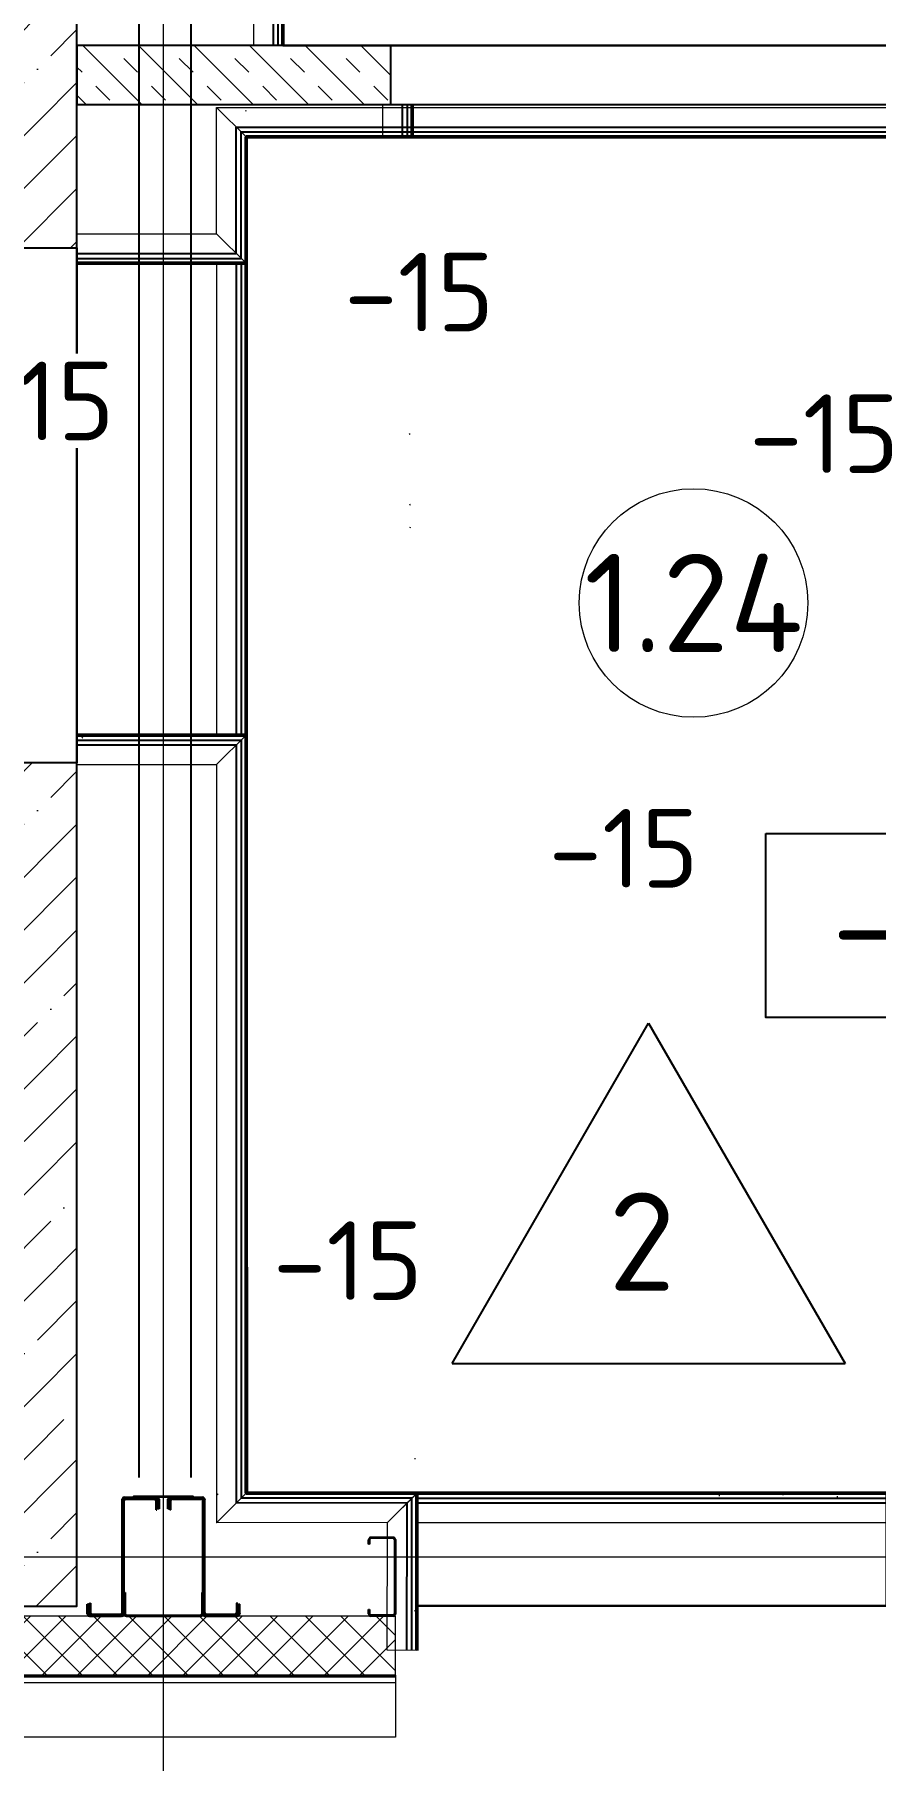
# Model space of a CAD drawing. Header units: metres. Extents: x -7665 to -5405, y -4871 to -3608.
# Drawn here: x -5510.714 to -5508.575, y -4866.399 to -4862.009 of the extents above; entities that cross this region are included whole.
import ezdxf
from ezdxf.enums import TextEntityAlignment as Align

# ---------------------------------------------------------------- set-up
doc = ezdxf.new("R2010")
doc.units = ezdxf.units.M
for name, pattern in [('_ШТР__3__1_5_', [4.5, 3, -1.5]), ('CENTER', [50.800000000000004, 31.75, -6.35, 6.35, -6.35]), ('XKITLINE00', [0]), ('Xref_level ST-8$0$DASHDOT', [25.4, 12.7, -6.35, 0, -6.35])]:
    doc.linetypes.add(name, pattern=pattern)
for name, color, linetype in [('01', 123, 'Continuous'), ('A-Wall', 113, 'Continuous'), ('Part', 7, 'Continuous'), ('высотные отклонения', 7, 'Continuous'), ('Лестницы', 7, 'Continuous'), ('Средние', 142, 'Continuous'), ('Стены', 7, 'Continuous'), ('Стены ГКЛ (графика)', 7, 'Continuous')]:
    doc.layers.add(name, color=color, linetype=linetype)
doc.layers.add('_5-1_Площадь помещений', color=2, linetype='Continuous', lineweight=30, plot=False)
for name, color, linetype, lineweight in [('S-WALL-PATT', 7, 'Continuous', 0), ('Выноски', 7, 'Continuous', 15), ('Обобщенные модели', 7, 'Continuous', 18), ('ОСИ', 250, 'Xref_level ST-8$0$DASHDOT', 5), ('Стены штриховка', 7, 'Continuous', 9), ('Цоколь', 252, 'Continuous', 18)]:
    doc.layers.add(name, color=color, linetype=linetype, lineweight=lineweight)
doc.layers.add('ГКЛ (контур)', color=255, linetype='Continuous', plot=False)
doc.layers.add('ГКЛ Откосы (контур)', color=7, linetype='Continuous', plot=False)
doc.styles.add('Норм 2.5', font='isocpeur.ttf', dxfattribs={"height": 2.5})
pattern_1 = [(0, (12, 6), (3, 300), [3, -300]), (10, (108, 12), (-49.14003004104248, 295.9632704366632), [2.999999999999999, -299.9999999999998]), (20, (54, 78), (-99.78696513534288, 282.9338466657496), [3, -300]), (29.99999999999999, (120, 126), (-147.4019237886467, 261.3076211353316), [3, -300]), (40, (42.00000000000001, 144), (-190.5381495766049, 231.741695764753), [2.999999999999999, -299.9999999999998]), (49.99999999999999, (66, 216), (-227.8849701066338, 195.1344162353187), [3, -300]), (59.99999999999999, (24, 270), (-258.3076211353316, 152.5980762113534), [3, -300]), (70, (120, 264), (-280.8817258057955, 105.4251208600584), [2.999999999999999, -299.9999999999998]), (80, (192, 276), (-294.9213813706616, 55.04887655911575), [2.999999999999999, -299.9999999999998]), (90, (228, 204), (-300, 3.000000000000018), [3, -300]), (99.99999999999997, (288, 198), (-295.9632704366632, -49.14003004104247), [3, -299.9999999999999]), (110, (288, 90), (-282.9338466657496, -99.78696513534288), [3, -300]), (120, (234, 54), (-261.3076211353316, -147.4019237886466), [2.999999999999999, -299.9999999999998]), (130, (150, 72), (-231.741695764753, -190.5381495766049), [3, -300]), (140, (204, 126), (-195.1344162353188, -227.8849701066338), [3, -300]), (150, (150, 180), (-152.5980762113533, -258.3076211353316), [3, -300]), (160.0000000000001, (276, 12), (-105.4251208600585, -280.8817258057954), [3, -300])]

# ---------------------------------------------------------------- blocks, each defined once
blk = doc.blocks.new('Колонна К2')
at = {"layer": 'Part'}
for p, q in [((-105, 146), (-104.9338393723592, 146.9250464488287)), ((-105, -141), (-105, 146)), ((-102.4529647831805, 146.5683505327906), (-102.5, 145.9107122735586)), ((-102.5, -141.0892877264414), (-102.5, 145.9107122735586)), ((-102.5, 143.5892877264414), (-102.440160356462, 144.4259552691365)), ((-102.5, -143.4107122735586), (-102.5, 143.5892877264414)), ((-99.95928576774895, 144.0692593530985), (-100, 143.5)), ((-100, -143.5), (-100, 143.5)), ((-100, -140.0001452717697), (-100, 139.9998547282303)), ((-99.42504644859582, 152.4338393722428), (-98.5, 152.5)), ((-98.41071227332577, 150), (-99.06835053255782, 149.9529647834133)), ((-98.5, 152.5), (-17.5, 152.5)), ((-98.41071227332577, 150), (-17.58928772620857, 150)), ((-96.92595526902005, 149.9401603563456), (-96.08928772620857, 150)), ((-96, 147.5), (-96.56925935298204, 147.4592857675161)), ((-96.08928772620857, 150), (-22.91071227332577, 150)), ((-96, 147.5), (-23, 147.5)), ((-22.43074064701796, 147.4592857675161), (-23, 147.5)), ((-22.91071227332577, 150), (-22.07404473097995, 149.9401603563456)), ((-19, 143.5), (-19.04071423225105, 144.0692593530985)), ((-19, 120), (-19, 143.5)), ((-16.93164946697652, 149.9529647834133), (-17.58928772620857, 150)), ((-17.5, 152.5), (-16.57495355140418, 152.4338393722428)), ((-16.559839643538, 144.4259552691365), (-16.5, 143.5892877264414)), ((-16.5, 120), (-16.5, 143.5892877264414)), ((-13.5, 145.9107122735586), (-13.54703521635383, 146.5683505327906)), ((-13.5, 122.5), (-13.5, 145.9107122735586)), ((-11.06616062764078, 146.9250464488287), (-11, 146)), ((-11, 146), (-11, 122.5)), ((11, 146), (11.06616062764078, 146.9250464488287)), ((11, 122.5), (11, 146)), ((13.54703521681949, 146.5683505327906), (13.5, 145.9107122735586)), ((13.5, 145.9107122735586), (13.5, 122.5)), ((16.5, 143.5892877264414), (16.559839643538, 144.4259552691365)), ((16.5, 120), (16.5, 143.5892877264414)), ((16.57495355140418, 152.4338393722428), (17.5, 152.5)), ((17.58928772667423, 150), (16.93164946744218, 149.9529647834133)), ((17.5, 152.5), (98.5, 152.5)), ((17.58928772667423, 150), (98.41071227379143, 150)), ((19.04071423271671, 144.0692593530985), (19, 143.5)), ((19, 120), (19, 143.5)), ((22.07404473097995, 149.9401603563456), (22.91071227379143, 150)), ((23, 147.5), (22.43074064701796, 147.4592857675161)), ((22.91071227379143, 150), (96.08928772667423, 150)), ((23, 147.5), (96, 147.5)), ((96.56925935298204, 147.4592857675161), (96, 147.5)), ((96.08928772667423, 150), (96.92595526902005, 149.9401603563456)), ((99.06835053302348, 149.9529647834133), (98.41071227379143, 150)), ((98.5, 152.5), (99.42504644859582, 152.4338393722428)), ((100, 143.5), (99.95928576774895, 144.0692593530985)), ((100, -143.5), (100, 143.5)), ((100, -140.0001452717697), (100, 139.9998547282303)), ((102.440160356462, 144.4259552691365), (102.5, 143.5892877264414)), ((102.5, 145.9107122735586), (102.4529647836462, 146.5683505327906)), ((102.5, -141.0892877264414), (102.5, 145.9107122735586)), ((102.5, -143.4107122735586), (102.5, 143.5892877264414)), ((104.9338393723592, 146.9250464488287), (105, 146)), ((105, -141), (105, 146)), ((-19, 120), (-16.5, 120)), ((-11, 122.5), (-13.5, 122.5)), ((13.5, 122.5), (11, 122.5)), ((19, 120), (16.5, 120)), ((-194, -143.5), (-194, -120)), ((-194, -120), (-191.5, -120)), ((-191.5, -120), (-191.5, -143.4107122735586)), ((-188.5, -117.5), (-186, -117.5)), ((-188.5, -141.0892877264414), (-188.5, -117.5)), ((-186, -117.5), (-186, -141)), ((-100, -143.5), (-100, -89.93383938604177)), ((-100, -89.93383938604177), (-97.5, -89.93383938604177)), ((-97.5, -89.93383938604177), (-97.47648239159025, -143.7395314031746)), ((97.5, -89.93383938604177), (97.47648239159025, -143.7395314031746)), ((100, -89.93383938604177), (97.5, -89.93383938604177)), ((100.0330803138204, -143.9625232244143), (100, -89.93383938604177)), ((188.5, -117.5), (186, -117.5)), ((186, -117.5), (186, -141)), ((188.5, -141.0892877264414), (188.5, -117.5)), ((191.5, -120), (191.5, -120)), ((191.5, -120), (191.5, -120)), ((191.5, -143.4107122735586), (191.5, -120)), ((191.5, -120), (194, -120)), ((194, -143.5), (194, -120)), ((-193.9338393723592, -144.4250464488287), (-194, -143.5)), ((-191.5, -143.4107122735586), (-191.4529647831805, -144.0683505327906)), ((-188.440160356462, -141.9259552691365), (-188.5, -141.0892877264414)), ((-187.5, -150), (-188.4250464485958, -149.9338393722428)), ((-188.0683505325578, -147.4529647834133), (-187.4107122733258, -147.5)), ((-187.5, -150), (-106.5, -150)), ((-187.4107122733258, -147.5), (-106.5892877262086, -147.5)), ((-186, -141), (-185.9592857672833, -141.5692593530985)), ((-182.0892877262086, -147.5), (-182.9259552690201, -147.4401603563456)), ((-182.569259352982, -144.9592857675161), (-182, -145)), ((-182.0892877262086, -147.5), (-108.9107122733258, -147.5)), ((-182, -145), (-109, -145)), ((-109, -145), (-108.430740647018, -144.9592857675161)), ((-108.0740447309799, -147.4401603563456), (-108.9107122733258, -147.5)), ((-106.5892877262086, -147.5), (-105.9316494669765, -147.4529647834133)), ((-105.5749535514042, -149.9338393722428), (-106.5, -150)), ((-105.040714232251, -141.5692593530985), (-105, -141)), ((-102.5, -141.0892877264414), (-102.559839643538, -141.9259552691365)), ((-102.5470352163538, -144.0683505327906), (-102.5, -143.4107122735586)), ((-99.93383937235922, -144.4250464488287), (-100, -143.5)), ((-97.5, -143.4107122735586), (-97.4529647831805, -144.0683505327906)), ((-94.42504644854769, -149.9338393722575), (94.42504644854789, -149.9338393722575)), ((-94.06835053264085, -147.4529647834324), (94.06835053264102, -147.4529647834324)), ((97.5, -143.4107122735586), (97.4529647831805, -144.0683505327906)), ((99.93383937235922, -144.4250464488287), (100, -143.5)), ((100.0661606276408, -144.4250464488287), (100, -143.5)), ((102.559839643538, -141.9259552691365), (102.5, -141.0892877264414)), ((102.5, -143.4107122735586), (102.5470352168195, -144.0683505327906)), ((105, -141), (105.0407142327167, -141.5692593530985)), ((106.5, -150), (105.5749535514042, -149.9338393722428)), ((105.9316494674422, -147.4529647834133), (106.5892877266742, -147.5)), ((106.5, -150), (187.5, -150)), ((106.5892877266742, -147.5), (187.4107122737914, -147.5)), ((108.9107122737914, -147.5), (108.0740447309799, -147.4401603563456)), ((108.430740647018, -144.9592857675161), (109, -145)), ((108.9107122737914, -147.5), (182.0892877266742, -147.5)), ((109, -145), (182, -145)), ((182, -145), (182.569259352982, -144.9592857675161)), ((182.9259552690201, -147.4401603563456), (182.0892877266742, -147.5)), ((185.959285767749, -141.5692593530985), (186, -141)), ((187.4107122737914, -147.5), (188.0683505330235, -147.4529647834133)), ((188.4250464485958, -149.9338393722428), (187.5, -150)), ((188.5, -141.0892877264414), (188.440160356462, -141.9259552691365)), ((191.4529647836462, -144.0683505327906), (191.5, -143.4107122735586)), ((194, -143.5), (193.9338393723592, -144.4250464488287))]:
    blk.add_line(p, q, dxfattribs=at)
blk.add_lwpolyline([(-74.99999999999999, 152.5), (-74.99999999999999, 154.5), (74.99999999999999, 154.5), (74.99999999999999, 152.5), (-74.99999999999999, 152.5)], dxfattribs=at)
for centre, radius, start, end in [((-98.5, 146), 6.499999999995562, 98.18181817978395, 171.8181818202161), ((-98.5, 146), 3.993614015769151, 98.18181817978395, 171.8181818202161), ((-96, 143.5), 6.506385984226687, 98.18181817978395, 171.8181818202161), ((-96, 143.5), 3.999999999991231, 98.18181817978395, 171.8181818202161), ((-23, 143.5), 3.999999999987617, 8.181818179783926, 81.81818182021608), ((-23, 143.5), 6.50638598422186, 8.181818179783926, 81.81818182021608), ((-17.5, 146), 3.993614015776985, 8.181818179783926, 81.81818182021608), ((-17.5, 146), 6.499999999989522, 8.181818179783926, 81.81818182021608), ((17.5, 146), 6.499999999999175, 98.18181817978395, 171.8181818202161), ((17.5, 146), 3.993614015773978, 98.18181817978395, 171.8181818202161), ((23, 143.5), 6.506385984229692, 98.18181817978395, 171.8181818202161), ((23, 143.5), 3.999999999996058, 98.18181817978395, 171.8181818202161), ((96, 143.5), 3.999999999996058, 8.181818179783926, 81.81818182021608), ((96, 143.5), 6.506385984231515, 8.181818179783926, 81.81818182021608), ((98.5, 146), 3.993614015764325, 8.181818179783926, 81.81818182021608), ((98.5, 146), 6.499999999989522, 8.181818179783926, 81.81818182021608), ((-187.5, -143.5), 6.499999999998569, 188.1818181797839, 261.8181818202161), ((-187.5, -143.5), 3.993614015776985, 188.1818181797839, 261.8181818202161), ((-182, -141), 6.506385984230301, 188.1818181797839, 261.8181818202161), ((-182, -141), 3.999999999987617, 188.1818181797839, 261.8181818202161), ((-109, -141), 3.999999999991231, 278.1818181797839, 351.8181818202161), ((-109, -141), 6.506385984226687, 278.1818181797839, 351.8181818202161), ((-106.5, -143.5), 3.993614015769151, 278.1818181797839, 351.8181818202161), ((-106.5, -143.5), 6.499999999999782, 278.1818181797839, 351.8181818202161), ((-93.5, -143.5), 6.499999999998569, 188.181818179784, 261.8181818202164), ((-93.5, -143.5), 3.993614015776985, 188.181818179784, 261.8181818202164), ((93.5, -143.5), 3.993614015776985, 278.1818181797836, 351.8181818202161), ((93.5, -143.5), 6.499999999998569, 278.1818181797836, 351.8181818202161), ((106.5, -143.5), 6.499999999993742, 188.1818181797839, 261.8181818202161), ((106.5, -143.5), 3.993614015764325, 188.1818181797839, 261.8181818202161), ((109, -141), 6.506385984231515, 188.1818181797839, 261.8181818202161), ((109, -141), 3.999999999996058, 188.1818181797839, 261.8181818202161), ((182, -141), 4.000000000000884, 278.1818181797839, 351.8181818202161), ((182, -141), 6.506385984222467, 278.1818181797839, 351.8181818202161), ((187.5, -143.5), 3.993614015778804, 278.1818181797839, 351.8181818202161), ((187.5, -143.5), 6.499999999999782, 278.1818181797839, 351.8181818202161)]:
    blk.add_arc(centre, radius, start, end, dxfattribs=at)
blk = doc.blocks.new('*U42')
at = {"layer": 'S-WALL-PATT', "lineweight": 0, "true_color": 0x636466}
h = blk.add_hatch(dxfattribs=at)
h.set_pattern_fill('ANSI37', color=251, scale=20)
h.set_pattern_definition([(45, (0, 0), (-44.90128060534577, 44.90128060534577), []), (135, (0, 0), (-44.90128060534577, -44.90128060534576), [])])
h.paths.add_polyline_path([(-150, 0), (0, 1.4210854715202e-14), (0, 4050), (-150, 4050)])
at = {"color": 0}
blk.add_lwpolyline([(-150, 0), (0, 0), (0, 4049.999999999999), (-150, 4049.999999999999)], close=True, dxfattribs=at)
blk = doc.blocks.new('СТ1')
at = {"layer": 'Part', "linetype": 'XKITLINE00'}
for p, q in [((0, 64.96530189411715), (0.06107134884223342, 65.81919092370663)), ((0, -123.0346981058829), (0, 64.96530189411715)), ((2.045771019998938, 65.53383419092279), (2, 64.89387171296403)), ((2, -122.9632679247297), (2, 64.89387171296403)), ((5.146110970526934, 70.90423054539133), (6, 70.96530189411715)), ((6.071430181153119, 68.96530189411715), (5.431467703077942, 68.91953087435104)), ((6, 70.96530189411715), (62, 70.96530189411715)), ((6.071430181153119, 68.96530189411715), (61.92856981884688, 68.96530189411715)), ((62.56853229692206, 68.91953087435104), (61.92856981884688, 68.96530189411715)), ((62, 70.96530189411715), (62.85388902947307, 70.90423054539133)), ((65.87564456090331, 65.87564456101973), (67.45779197197407, 67.45779197209049)), ((66, 64.89387171296403), (65.95422898046672, 65.53383419092279)), ((66, 53.96530189411715), (66, 64.89387171296403)), ((68, 53.96530189411715), (66, 53.96530189411715)), ((67.93892865115777, 65.81919092370663), (68, 64.96530189411715)), ((68, 64.96530189411715), (68, 53.96530189411715)), ((0, 0), (2, 2)), ((0.06107134884223342, -123.8885871354723), (0, -123.0346981058829)), ((2, -122.9632679247297), (2.045771019998938, -123.6032304026885)), ((6, -129.0346981058829), (5.146110970526934, -128.973626757157)), ((5.431467703077942, -126.9889270861167), (6.071430181153119, -127.0346981058829)), ((6, -129.0346981058829), (62, -129.0346981058829)), ((6.071430181153119, -127.0346981058829), (61.92856981884688, -127.0346981058829)), ((61.92856981884688, -127.0346981058829), (62.56853229692206, -126.9889270861167)), ((62.85388902947307, -128.973626757157), (62, -129.0346981058829)), ((65.95422898046672, -123.6032304026885), (66, -122.9632679247297)), ((66, -112.0346981058829), (68, -112.0346981058829)), ((66, -122.9632679247297), (66, -112.0346981058829)), ((68, -123.0346981058829), (67.93892865115777, -123.8885871354723)), ((68, -112.0346981058829), (68, -123.0346981058829))]:
    blk.add_line(p, q, dxfattribs=at)
for centre, radius, start, end in [((6, 64.96530189411715), 5.99999999999228, 98.18181817978395, 171.8181818202161), ((6, 64.96530189411715), 3.994891212612249, 98.18181817978395, 171.8181818202161), ((62, 64.96530189411715), 3.994891212614952, 8.181818179783926, 81.81818182021608), ((62, 64.96530189411715), 5.999999999996499, 8.181818179783926, 81.81818182021608), ((6, -123.0346981058829), 6.000000000000719, 188.1818181797839, 261.8181818202161), ((6, -123.0346981058829), 3.994891212611036, 188.1818181797839, 261.8181818202161), ((62, -123.0346981058829), 3.994891212615256, 278.1818181797839, 351.8181818202161), ((62, -123.0346981058829), 5.999999999992887, 278.1818181797839, 351.8181818202161)]:
    blk.add_arc(centre, radius, start, end, dxfattribs=at)
blk = doc.blocks.new('*U130')
at = {"layer": 'A-Wall', "linetype": 'Continuous', "lineweight": 18}
h = blk.add_hatch(dxfattribs=at)
h.set_pattern_fill('GENERAL_TEXTURE', color=30, scale=300, style=0, pattern_type=2)
h.set_pattern_definition(pattern_1)
h.paths.add_polyline_path([(12.5, 0), (12.5, -12.5), (530.7155004115775, -12.5), (530.7155004115775, 0)], flags=0)
at = {"layer": 'A-Wall', "color": 30, "linetype": 'Continuous', "lineweight": 50}
blk.add_line((-2039.673887584922, -1.347017690507073), (240.3261124150777, -1.347017690507073), dxfattribs=at)
at = {"layer": 'A-Wall', "color": 11, "linetype": 'Continuous', "lineweight": 25}
for p, q in [((-2039.673887584922, -13.84701769050707), (240.3261124150777, -13.84701769050707)), ((-2039.673887584922, -26.34701769050707), (240.3261124150777, -26.34701769050707))]:
    blk.add_line(p, q, dxfattribs=at)
at = {"layer": 'A-Wall', "color": 8, "linetype": 'Continuous', "lineweight": 0}
blk.add_line((-2039.673887584922, -76.34701769050707), (240.3261124150777, -76.34701769050707), dxfattribs=at)
for points in [[(-2039.673887584922, -1.347017690507073), (-2039.673887584922, -76.34701769050707)], [(240.3261124150777, -1.347017690507073), (240.3261124150777, -76.34701769050707)]]:
    blk.add_lwpolyline(points, dxfattribs=at)
blk = doc.blocks.new('*U133')
at = {"layer": 'A-Wall', "linetype": 'Continuous', "lineweight": 18}
h = blk.add_hatch(dxfattribs=at)
h.set_pattern_fill('GENERAL_TEXTURE', color=30, scale=300, style=0, pattern_type=2)
h.set_pattern_definition(pattern_1)
h.paths.add_polyline_path([(12.5, 0), (12.5, -12.5), (530.7155004115775, -12.5), (530.7155004115775, 0)], flags=0)
at = {"layer": 'A-Wall', "color": 30, "linetype": 'Continuous', "lineweight": 50}
blk.add_line((0.8847013400118158, -1.347017690507073), (436.0265546917295, -1.347017690507073), dxfattribs=at)
at = {"layer": 'A-Wall', "color": 11, "linetype": 'Continuous', "lineweight": 25}
for p, q in [((13.38470134001181, -13.84701769050707), (448.5265546917295, -13.84701769050707)), ((25.88470134001181, -26.34701769050707), (461.0265546917295, -26.34701769050707))]:
    blk.add_line(p, q, dxfattribs=at)
at = {"layer": 'A-Wall', "color": 8, "linetype": 'Continuous', "lineweight": 0}
blk.add_line((75.8847013400118, -76.34701769050707), (511.0265546917295, -76.34701769050707), dxfattribs=at)
for points in [[(75.8847013400118, -76.34701769050707), (0.8847013400118158, -1.347017690507073)], [(511.0265546917295, -76.34701769050707), (436.0265546917295, -1.347017690507073)]]:
    blk.add_lwpolyline(points, dxfattribs=at)
blk = doc.blocks.new('*U168')
at = {"layer": 'A-Wall', "linetype": 'Continuous', "lineweight": 18}
h = blk.add_hatch(dxfattribs=at)
h.set_pattern_fill('GENERAL_TEXTURE', color=30, scale=300, style=0, pattern_type=2)
h.set_pattern_definition(pattern_1)
h.paths.add_polyline_path([(12.5, 0), (12.5, -12.5), (530.7155004115775, -12.5), (530.7155004115775, 0)], flags=0)
at = {"layer": 'A-Wall', "color": 30, "linetype": 'Continuous', "lineweight": 50}
blk.add_line((0.8847013400118158, -1.347017690507073), (400.8847013400118, -1.347017690507073), dxfattribs=at)
at = {"layer": 'A-Wall', "color": 11, "linetype": 'Continuous', "lineweight": 25}
for p, q in [((0.8847013400118158, -13.84701769050707), (388.3847013400118, -13.84701769050707)), ((0.8847013400118158, -26.34701769050707), (375.8847013400118, -26.34701769050707))]:
    blk.add_line(p, q, dxfattribs=at)
at = {"layer": 'A-Wall', "color": 8, "linetype": 'Continuous', "lineweight": 0}
blk.add_line((0.8847013400118158, -76.34701769050706), (325.8847013400118, -76.34701769050707), dxfattribs=at)
for points in [[(0.8847013400118158, -1.347017690507073), (0.8847013400118158, -76.34701769050706)], [(325.8847013400118, -76.34701769050707), (400.8847013400118, -1.347017690507073)]]:
    blk.add_lwpolyline(points, dxfattribs=at)
blk = doc.blocks.new('*U131')
at = {"layer": 'A-Wall', "linetype": 'Continuous', "lineweight": 18}
h = blk.add_hatch(dxfattribs=at)
h.set_pattern_fill('GENERAL_TEXTURE', color=30, scale=300, style=0, pattern_type=2)
h.set_pattern_definition(pattern_1)
h.paths.add_polyline_path([(12.5, 0), (12.5, -12.5), (530.7155004115775, -12.5), (530.7155004115775, 0)], flags=0)
at = {"layer": 'A-Wall', "color": 30, "linetype": 'Continuous', "lineweight": 50}
blk.add_line((-557.6229854981467, -1.347017690507073), (642.3166726603121, -1.347017690507073), dxfattribs=at)
at = {"layer": 'A-Wall', "color": 11, "linetype": 'Continuous', "lineweight": 25}
for p, q in [((-557.6229854981467, -13.84701769050707), (642.3166726603121, -13.84701769050707)), ((-557.6229854981467, -26.34701769050707), (642.3166726603121, -26.34701769050707))]:
    blk.add_line(p, q, dxfattribs=at)
at = {"layer": 'A-Wall', "color": 8, "linetype": 'Continuous', "lineweight": 0}
blk.add_line((-557.6229854981467, -76.34701769050707), (642.3166726603121, -76.34701769050707), dxfattribs=at)
for points in [[(-557.6229854981467, -1.347017690507073), (-557.6229854981467, -76.34701769050707)], [(642.3166726603121, -1.347017690507073), (642.3166726603121, -76.34701769050707)]]:
    blk.add_lwpolyline(points, dxfattribs=at)
blk = doc.blocks.new('*U135')
at = {"layer": 'A-Wall', "linetype": 'Continuous', "lineweight": 18}
h = blk.add_hatch(dxfattribs=at)
h.set_pattern_fill('GENERAL_TEXTURE', color=30, scale=300, style=0, pattern_type=2)
h.set_pattern_definition(pattern_1)
h.paths.add_polyline_path([(12.5, 0), (12.5, -12.5), (530.7155004115775, -12.5), (530.7155004115775, 0)], flags=0)
at = {"layer": 'A-Wall', "color": 11, "linetype": 'Continuous', "lineweight": 25}
for p, q in [((-1910.950035538273, -26.34701769050707), (452.0492055753894, -26.34701769050707)), ((-1898.450035538273, -13.84701769050707), (439.5492055753894, -13.84701769050707))]:
    blk.add_line(p, q, dxfattribs=at)
at = {"layer": 'A-Wall', "color": 30, "linetype": 'Continuous', "lineweight": 50}
blk.add_line((-1885.950035538273, -1.347017690507073), (427.0492055753894, -1.347017690507073), dxfattribs=at)
at = {"layer": 'A-Wall', "color": 8, "linetype": 'Continuous', "lineweight": 0}
blk.add_line((-1960.950035538273, -76.34701769050707), (502.0492055753894, -76.34701769050707), dxfattribs=at)
for points in [[(-1960.950035538273, -76.34701769050707), (-1885.950035538273, -1.347017690507073)], [(502.0492055753894, -76.34701769050707), (427.0492055753894, -1.347017690507073)]]:
    blk.add_lwpolyline(points, dxfattribs=at)
blk = doc.blocks.new('*U136')
at = {"layer": 'A-Wall', "linetype": 'Continuous', "lineweight": 18}
h = blk.add_hatch(dxfattribs=at)
h.set_pattern_fill('GENERAL_TEXTURE', color=30, scale=300, style=0, pattern_type=2)
h.set_pattern_definition(pattern_1)
h.paths.add_polyline_path([(12.5, 0), (12.5, -12.5), (530.7155004115775, -12.5), (530.7155004115775, 0)], flags=0)
at = {"layer": 'A-Wall', "color": 30, "linetype": 'Continuous', "lineweight": 50}
blk.add_line((0.8847013400118158, -1.347017690507073), (322.5189836728568, -1.347017690507073), dxfattribs=at)
at = {"layer": 'A-Wall', "color": 11, "linetype": 'Continuous', "lineweight": 25}
for p, q in [((13.38470134001181, -13.84701769050707), (335.0189836728568, -13.84701769050707)), ((25.88470134001181, -26.34701769050707), (347.5189836728568, -26.34701769050707))]:
    blk.add_line(p, q, dxfattribs=at)
at = {"layer": 'A-Wall', "color": 8, "linetype": 'Continuous', "lineweight": 0}
blk.add_line((75.8847013400118, -76.34701769050707), (397.5189836728568, -76.34701769050707), dxfattribs=at)
for points in [[(75.8847013400118, -76.34701769050707), (0.8847013400118158, -1.347017690507073)], [(397.5189836728568, -76.34701769050707), (322.5189836728568, -1.347017690507073)]]:
    blk.add_lwpolyline(points, dxfattribs=at)
blk = doc.blocks.new('*U137')
at = {"layer": 'A-Wall', "linetype": 'Continuous', "lineweight": 18}
h = blk.add_hatch(dxfattribs=at)
h.set_pattern_fill('GENERAL_TEXTURE', color=30, scale=300, style=0, pattern_type=2)
h.set_pattern_definition(pattern_1)
h.paths.add_polyline_path([(12.5, 0), (12.5, -12.5), (530.7155004115775, -12.5), (530.7155004115775, 0)], flags=0)
at = {"layer": 'A-Wall', "color": 30, "linetype": 'Continuous', "lineweight": 50}
blk.add_line((0.8847013400118158, -1.347017690507073), (1929.255225919322, -1.347017690507073), dxfattribs=at)
at = {"layer": 'A-Wall', "color": 11, "linetype": 'Continuous', "lineweight": 25}
for p, q in [((13.38470134001181, -13.84701769050707), (1941.755225919322, -13.84701769050707)), ((25.88470134001181, -26.34701769050707), (1954.255225919322, -26.34701769050707))]:
    blk.add_line(p, q, dxfattribs=at)
at = {"layer": 'A-Wall', "color": 8, "linetype": 'Continuous', "lineweight": 0}
blk.add_line((75.8847013400118, -76.34701769050707), (2004.255225919322, -76.34701769050707), dxfattribs=at)
for points in [[(75.8847013400118, -76.34701769050707), (0.8847013400118158, -1.347017690507073)], [(2004.255225919322, -76.34701769050707), (1929.255225919322, -1.347017690507073)]]:
    blk.add_lwpolyline(points, dxfattribs=at)
blk = doc.blocks.new('*U138')
at = {"layer": 'A-Wall', "linetype": 'Continuous', "lineweight": 18}
h = blk.add_hatch(dxfattribs=at)
h.set_pattern_fill('GENERAL_TEXTURE', color=30, scale=300, style=0, pattern_type=2)
h.set_pattern_definition(pattern_1)
h.paths.add_polyline_path([(12.5, 0), (12.5, -12.5), (530.7155004115775, -12.5), (530.7155004115775, 0)], flags=0)
at = {"layer": 'A-Wall', "color": 30, "linetype": 'Continuous', "lineweight": 50}
blk.add_line((0.8847013400118158, -1.347017690507073), (430.884701339779, -1.347017690507073), dxfattribs=at)
at = {"layer": 'A-Wall', "color": 11, "linetype": 'Continuous', "lineweight": 25}
for p, q in [((0.8847013400118158, -13.84701769050707), (418.384701339779, -13.84701769050707)), ((0.8847013400118158, -26.34701769050707), (405.884701339779, -26.34701769050707))]:
    blk.add_line(p, q, dxfattribs=at)
at = {"layer": 'A-Wall', "color": 8, "linetype": 'Continuous', "lineweight": 0}
blk.add_line((0.8847013400118158, -76.34701769050706), (355.8847013397789, -76.34701769050707), dxfattribs=at)
for points in [[(0.8847013400118158, -1.347017690507073), (0.8847013400118158, -76.34701769050706)], [(355.884701339779, -76.34701769050707), (430.884701339779, -1.347017690507073)]]:
    blk.add_lwpolyline(points, dxfattribs=at)
blk = doc.blocks.new('*U139')
at = {"layer": 'A-Wall', "linetype": 'Continuous', "lineweight": 18}
h = blk.add_hatch(dxfattribs=at)
h.set_pattern_fill('GENERAL_TEXTURE', color=30, scale=300, style=0, pattern_type=2)
h.set_pattern_definition(pattern_1)
h.paths.add_polyline_path([(12.5, 0), (12.5, -12.5), (530.7155004115775, -12.5), (530.7155004115775, 0)], flags=0)
at = {"layer": 'A-Wall', "color": 30, "linetype": 'Continuous', "lineweight": 50}
blk.add_line((-558.6229854981467, -1.347017690507073), (641.3620323975518, -1.347017690507073), dxfattribs=at)
at = {"layer": 'A-Wall', "color": 11, "linetype": 'Continuous', "lineweight": 25}
for p, q in [((-558.6229854981467, -13.84701769050707), (641.3620323975518, -13.84701769050707)), ((-558.6229854981467, -26.34701769050707), (641.3620323975518, -26.34701769050707))]:
    blk.add_line(p, q, dxfattribs=at)
at = {"layer": 'A-Wall', "color": 8, "linetype": 'Continuous', "lineweight": 0}
blk.add_line((-558.6229854981467, -76.34701769050707), (641.3620323975518, -76.34701769050707), dxfattribs=at)
for points in [[(-558.6229854981467, -1.347017690507073), (-558.6229854981467, -76.34701769050707)], [(641.3620323975518, -1.347017690507073), (641.3620323975518, -76.34701769050707)]]:
    blk.add_lwpolyline(points, dxfattribs=at)
blk = doc.blocks.new('*U144')
at = {"layer": 'A-Wall', "linetype": 'Continuous', "lineweight": 18}
h = blk.add_hatch(dxfattribs=at)
h.set_pattern_fill('GENERAL_TEXTURE', color=30, scale=300, style=0, pattern_type=2)
h.set_pattern_definition(pattern_1)
h.paths.add_polyline_path([(12.5, 0), (12.5, -12.5), (530.7155004115775, -12.5), (530.7155004115775, 0)], flags=0)
at = {"layer": 'A-Wall', "color": 30, "linetype": 'Continuous', "lineweight": 50}
blk.add_line((1267.55108974317, -1.347017690507073), (1350.306063578948, -1.347017690507073), dxfattribs=at)
at = {"layer": 'A-Wall', "color": 11, "linetype": 'Continuous', "lineweight": 25}
for p, q in [((1267.55108974317, -13.84701769050707), (1350.306063578948, -13.84701769050707)), ((1267.55108974317, -26.34701769050707), (1350.306063578948, -26.34701769050707))]:
    blk.add_line(p, q, dxfattribs=at)
at = {"layer": 'A-Wall', "color": 8, "linetype": 'Continuous', "lineweight": 0}
blk.add_line((1267.55108974317, -76.34701769050707), (1350.306063578948, -76.34701769050707), dxfattribs=at)
for points in [[(1267.55108974317, -1.347017690507073), (1267.55108974317, -76.34701769050707)], [(1350.306063578948, -1.347017690507073), (1350.306063578948, -76.34701769050707)]]:
    blk.add_lwpolyline(points, dxfattribs=at)
blk = doc.blocks.new('*U176')
at = {"layer": 'Цоколь'}
for p, q in [((0, -2.588190451025184), (0, 0)), ((4939.999999999977, -9.094947017729282e-13), (0, 0)), ((4939.999999999977, -9.094947017729282e-13), (0, 0)), ((0, -5.485967929892468), (0, -2.588190451025184)), ((4939.999999999977, -2.588190451025184), (0, -2.588190451025184)), ((-9.094947017729282e-13, -158.0707920155728), (0, -5.485967929892468)), ((4939.999999999977, -5.485967929891558), (0, -5.485967929892468)), ((4939.999999999977, -19.86834022734274), (-9.094947017729282e-13, -19.86834022734365)), ((4939.999999999977, -158.0707920155728), (-9.094947017729282e-13, -158.0707920155728))]:
    blk.add_line(p, q, dxfattribs=at)
blk.add_lwpolyline([(4939.999999999977, 0), (4939.999999999977, -158.0707920155728)], dxfattribs=at)
blk = doc.blocks.new('Номер_помещения')
blk.add_wipeout([(-5, 0), (0, 8.659999999999854), (5, 0)])
for p, q in [((-5, 0), (0, 8.659999999999854)), ((0, 8.659999999999854), (5, 0)), ((-5, 0), (5, 0))]:
    blk.add_line(p, q)
at = {"style": 'Норм 2.5'}
blk.add_attdef('НОМЕР', text='', height=2.5, dxfattribs=at).set_placement((-0.1712660301878657, 3.102129743254984), align=Align.MIDDLE_CENTER)
blk = doc.blocks.new('axis_name')
at = {"lineweight": 9}
blk.add_circle((0, 0), 2.907122088250071, dxfattribs=at)
at = {"style": 'Норм 2.5'}
blk.add_attdef('AXIS_NAME', text='', height=2.5, dxfattribs=at).set_placement((0, 0), align=Align.MIDDLE_CENTER)
blk = doc.blocks.new('Проектная_отметка')
blk.add_wipeout([(0, 0), (8.881784197001252e-16, 4.675579138611283), (11.91657117851264, 4.675579138611283), (11.91657117851264, 0)])
blk.add_lwpolyline([(0, 4.675579138611283), (11.91657117851264, 4.675579138611283), (11.91657117851264, 0), (0, 0)], close=True)
at = {"style": 'Норм 2.5'}
blk.add_attdef('ОТМЕТКА', text='', height=2.5, dxfattribs=at).set_placement((6.151168828841946, 2.352962737872986), align=Align.MIDDLE_CENTER)

msp = doc.modelspace()

# ---------------------------------------------------------------- hatches: boundary and pattern name
at = {"layer": 'Стены штриховка'}
h = msp.add_hatch(dxfattribs=at)
h.set_pattern_fill('ANSI35', color=256, scale=0.03)
h.set_pattern_definition([(45, (-8245.935953851736, -4184.874212591381), (-0.1347038418160373, 0.1347038418160373), []), (45, (-8245.801249951735, -4184.874212591381), (-0.1347038418160373, 0.1347038418160373), [0.2381250000000001, -0.04762500000000001, 0, -0.04762500000000001])])
h.paths.add_polyline_path([(-5510.806365646553, -4862.552081335562), (-5510.606365646553, -4862.552081335562), (-5510.606365646553, -4859.607081335562), (-5513.646365646553, -4859.607081335562), (-5513.646365646553, -4859.882081335562), (-5513.646365646553, -4865.882081335562), (-5513.646365646553, -4866.007081335562), (-5513.486365646552, -4866.007081335562), (-5510.606365646553, -4866.007081335562), (-5510.606365646553, -4865.922081335562), (-5510.606365646553, -4865.882081335562), (-5510.606365646553, -4863.862081335562), (-5510.806365646553, -4863.862081335562), (-5510.806365646553, -4865.807081335563), (-5513.446365646552, -4865.807081335563), (-5513.446365646552, -4859.882081335562), (-5513.446365646552, -4859.807081335563), (-5510.806365646553, -4859.807081335563)])
h = msp.add_hatch(dxfattribs=at)
h.set_pattern_fill('ASHLER', color=256, scale=0.2, angle=270, pattern_type=2)
h.set_pattern_definition([(315, (-8247.980703937072, -4184.874212591381), (0.07071067811865477, 0.07071067811865474), []), (315, (-8247.910003937071, -4184.874212591381), (0.07071067811865477, 0.07071067811865474), [0.05, -0.05])])
h.paths.add_polyline_path([(-5509.808365646552, -4862.037081335562), (-5510.606365646553, -4862.037081335562), (-5510.606365646553, -4862.187081335563), (-5509.808365646552, -4862.187081335563)])

# ---------------------------------------------------------------- linework, layer by layer
at = {"layer": '_5-1_Площадь помещений'}
msp.add_lwpolyline([(-5510.082594308434, -4859.757081335562), (-5507.763615561216, -4859.757081335562), (-5507.763615561216, -4862.037081335562), (-5510.082594308434, -4862.037081335562)], close=True, dxfattribs=at)
msp.add_lwpolyline([(-5508.546501388613, -4866.006419299666), (-5509.741676167328, -4866.006419299666), (-5509.741163682599, -4865.71937312569), (-5510.173271106822, -4865.71976072073), (-5510.176365646553, -4862.269836309518), (-5507.863366405439, -4862.269836309518), (-5507.86646114429, -4865.719982707354), (-5508.546501388613, -4865.7187540775), (-5508.546759420568, -4866.006419068214)], dxfattribs=at)
at = {"layer": 'ГКЛ (контур)'}
msp.add_lwpolyline([(-5510.082594308434, -4859.757081335562), (-5510.082594308434, -4862.037081335562)], dxfattribs=at)
at = {"layer": 'ГКЛ (контур)', "elevation": 0.5070000000000049}
msp.add_lwpolyline([(-5510.176365646553, -4865.719826134564), (-5507.863366405439, -4865.719826134564), (-5507.863366405439, -4862.269836309399), (-5510.176365646553, -4862.269836309399), (-5510.173271106822, -4865.71976072073)], dxfattribs=at)
at = {"layer": 'ГКЛ Откосы (контур)', "elevation": 0.5070000000000049}
for points in [[(-5510.606365646553, -4862.591470591969), (-5510.176365646434, -4862.591470592089)], [(-5510.606365646553, -4863.791455609866), (-5510.17500111984, -4863.791068681195)], [(-5509.741676167328, -4865.719826134564), (-5509.741676167328, -4866.032081335562)]]:
    msp.add_lwpolyline(points, dxfattribs=at)
at = {"layer": 'Лестницы'}
msp.add_lwpolyline([(-5513.446365646552, -4865.807081335563), (-5513.446365646552, -4859.882081335562), (-5513.446365646552, -4859.807081335563), (-5510.806365646553, -4859.807081335563), (-5510.806365646553, -4862.552081335562), (-5510.606365646553, -4862.552081335562), (-5510.606365646553, -4859.607081335562), (-5513.646365646553, -4859.607081335562), (-5513.646365646553, -4859.882081335562), (-5513.646365646553, -4865.882081335562), (-5513.646365646553, -4866.007081335562), (-5513.486365646552, -4866.007081335562), (-5510.606365646553, -4866.007081335562), (-5510.606365646553, -4865.922081335562), (-5510.606365646553, -4865.882081335562), (-5510.606365646553, -4863.862081335562), (-5510.806365646553, -4863.862081335562), (-5510.806365646553, -4865.807081335563)], close=True, dxfattribs=at)
at = {"layer": 'Лестницы', "linetype": '_ШТР__3__1_5_', "lineweight": 30, "ltscale": 3}
msp.add_lwpolyline([(-5510.606365646553, -4862.552081335562), (-5510.606365646553, -4863.862081335562)], dxfattribs=at)
at = {"layer": 'ОСИ'}
for p, q in [((-5510.386365646553, -4867.205464102768), (-5510.386365646553, -4852.559042681536)), ((-5506.558576336574, -4865.882081335562), (-5529.481643533391, -4865.882081335562))]:
    msp.add_line(p, q, dxfattribs=at)
at = {"layer": 'Средние', "linetype": 'CENTER'}
for p, q in [((-5510.447865646551, -4865.679581335553), (-5510.447865646551, -4860.080081335563)), ((-5510.315865646553, -4865.679581335553), (-5510.315865646553, -4860.080081335563))]:
    msp.add_line(p, q, dxfattribs=at)
at = {"layer": 'Стены'}
msp.add_lwpolyline([(-5507.763615561216, -4862.037081335562), (-5510.606365646553, -4862.037081335562), (-5510.606365646553, -4862.187081335563), (-5507.763615561216, -4862.187081335563)], close=True, dxfattribs=at)
msp.add_lwpolyline([(-5509.808365646552, -4862.037081335563), (-5509.808365646552, -4862.187081335563)], dxfattribs=at)

# ---------------------------------------------------------------- block references
at = {"color": 1, "xscale": 0.001, "yscale": 0.001, "zscale": 0.001}
msp.add_blockref('Колонна К2', (-5510.386365646553, -4865.882081335562), dxfattribs=at)
at = {"color": 1, "xscale": 0.001, "yscale": 0.001, "zscale": 0.001, "rotation": 180}
msp.add_blockref('СТ1', (-5509.796365646553, -4865.961116033668), dxfattribs=at)
at = {"layer": '01', "xscale": 0.1, "yscale": 0.1, "zscale": 0.1}
msp.add_blockref('axis_name', (-5509.037689380987, -4863.455401916126), dxfattribs=at).add_auto_attribs({'AXIS_NAME': '1.24'})
at = {"layer": 'Выноски', "xscale": 0.001, "yscale": 0.001, "zscale": 0.001, "rotation": 90}
msp.add_blockref('*U42', (-5509.796365646553, -4866.032081335562), dxfattribs=at)
at = {"layer": 'Обобщенные модели', "xscale": 0.001, "yscale": 0.001, "zscale": 0.001}
msp.add_blockref('*U176', (-5514.736365646552, -4866.182081335563), dxfattribs=at)
at = {"layer": 'Стены ГКЛ (графика)', "yscale": 0.001, "zscale": 0.001}
for name, p, xscale, rotation in [('*U130', (-5510.081247290743, -4861.796755223148, 1.012999999999998), 0.001, 270), ('*U136', (-5510.175018628981, -4862.592355293072, 0.5070000000000049), -0.001, 270), ('*U144', (-5509.752018628862, -4863.537387399141), -0.001, 270), ('*U135', (-5508.290415611014, -4862.271183327089, 0.5070000000000049), -0.001, 180), ('*U138', (-5510.607250347893, -4862.59281760966, 0.5070000000000049), -0.001, 180), ('*U139', (-5510.175018628743, -4863.150093577467, 0.5070000000000049), 0.001, 270), ('*U137', (-5510.175018628862, -4863.790570908644, 0.5070000000000049), 0.001, 270), ('*U168', (-5509.740688738677, -4866.120258525417, 0.5070000000000049), -0.001, 269.9486064048127), ('*U133', (-5509.740340531715, -4865.718025369101, 0.5070000000000049), -0.001, 0.05139359518286035)]:
    msp.add_blockref(name, p, dxfattribs=dict(at, xscale=xscale, rotation=rotation))
at = {"layer": 'Стены ГКЛ (графика)', "xscale": 0.001, "yscale": 0.001, "zscale": 0.001}
for name, p in [('*U138', (-5510.607250347893, -4863.790108592175, 0.5070000000000049)), ('*U131', (-5509.183540697101, -4865.718026107999, 0.5070000000000046))]:
    msp.add_blockref(name, p, dxfattribs=at)

# ---------------------------------------------------------------- next in the draw order: block references
at = {"layer": '01', "xscale": 0.1, "yscale": 0.1, "zscale": 0.1}
msp.add_blockref('Проектная_отметка', (-5508.854322653964, -4864.509396335744), dxfattribs=at).add_auto_attribs({'ОТМЕТКА': '-0.015'})

# ---------------------------------------------------------------- next in the draw order: texts
at = {"layer": 'высотные отклонения', "char_height": 0.2, "width": 0.2, "attachment_point": 5, "style": 'Норм 2.5', "bg_fill": 3, "box_fill_scale": 1.1, "bg_fill_color": 256, "bg_fill_true_color": 13158600, "bg_fill_transparency": 0}
for insert in [(-5509.735836696857, -4862.664714217457, 20.63500000000001), (-5510.70157066088, -4862.941577145156, 20.63500000000001), (-5508.705324331891, -4863.024823069959, 20.63500000000001), (-5509.215822702457, -4864.079356110527, 20.63500000000001), (-5509.917111319356, -4865.128196005748, 20.63500000000001)]:
    msp.add_mtext('-15', dxfattribs=dict(at, insert=insert))

# ---------------------------------------------------------------- next in the draw order: block references
at = {"layer": '01', "xscale": 0.1, "yscale": 0.1, "zscale": 0.1}
msp.add_blockref('Номер_помещения', (-5509.152019800951, -4865.390015021546, 0.5070000000000046), dxfattribs=at).add_auto_attribs({'НОМЕР': '2'})

doc.saveas('drawing.dxf')
